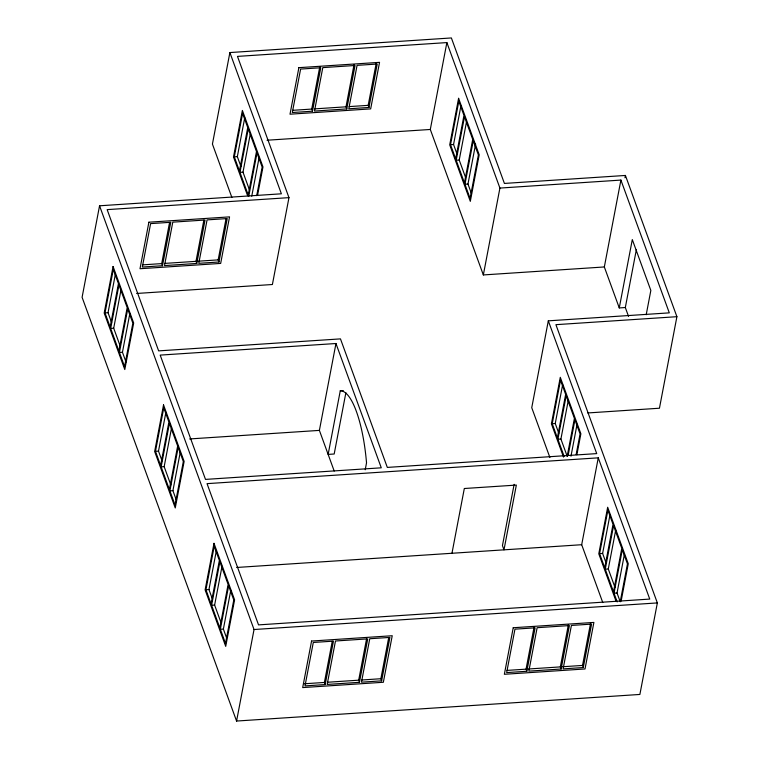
<?xml version="1.0" encoding="UTF-8"?>
<svg xmlns="http://www.w3.org/2000/svg" width="759" height="759" viewBox="0 0 759 759"><rect width="100%" height="100%" fill="white"/><g stroke="black" fill="none" stroke-linecap="round" stroke-linejoin="round"><path stroke-width="1.14" d="M676.905 316.693L625.416 175.452L504.412 183.431L451.377 37.95L229.882 52.561L281.38 193.801L99.552 205.793L82.095 297.319L236.571 721.05L639.884 694.447L657.351 602.921L555.911 324.672L676.905 316.693L659.448 408.219L587.789 412.953M105.008 312.907L113.29 269.464L118.442 283.591L110.159 327.025L105.008 312.907L108.034 312.708L111.601 322.48M108.034 312.708L115.444 273.838M110.672 328.438L118.954 285.004L127.199 307.604L118.907 351.037L110.672 328.438L113.698 328.239L120.368 346.54M113.698 328.239L121.108 289.378M119.429 352.451L127.711 309.017L132.863 323.135L124.571 366.578L119.429 352.451L122.446 352.252L126.013 362.034M122.446 352.252L129.865 313.391M162.483 265.726L170.775 222.283L150.605 223.611L142.322 267.054L162.483 265.726L161.714 263.601L169.561 222.453M229.882 52.561L212.425 144.087L231.884 197.473M155.472 451.32L163.754 407.887L168.906 422.013L160.623 465.447L155.472 451.32L158.498 451.121L162.056 460.903M158.498 451.121L165.908 412.26M196.771 263.458L205.053 220.025L172.786 222.15L164.504 265.593L196.771 263.458L195.993 261.343L203.848 220.195M161.136 466.861L169.418 423.418L177.663 446.017L169.371 489.46L161.136 466.861L164.162 466.662L170.832 484.954M164.162 466.662L171.572 427.791M169.883 490.874L178.175 447.43L183.327 461.557L175.035 504.991L169.883 490.874L172.91 490.675L176.477 500.447M234.303 156.847L242.595 113.404L247.738 127.531L239.455 170.974L234.303 156.847L237.33 156.648L240.897 166.42M172.91 490.675L180.329 451.804M237.33 156.648L244.749 117.778M218.953 261.997L227.235 218.564L207.074 219.892L198.782 263.326L218.953 261.997L218.175 259.882L226.03 218.725M239.967 172.378L248.259 128.945L256.495 151.544L248.212 194.978L239.967 172.378L242.994 172.179L249.275 189.399M242.994 172.179L250.195 134.457M248.724 196.391L257.007 152.957L262.159 167.084L256.703 195.661M251.751 196.192L259.161 157.331M257.643 194.864L262.975 166.942L242.377 110.444L233.497 156.98L247.633 195.756M205.936 589.743L214.218 546.3L219.37 560.427L211.078 603.86L205.936 589.743L208.953 589.544L212.122 598.234M208.953 589.544L216.372 550.673M628.537 316.37L625.321 307.528L619.268 307.926L604.335 266.959L483.341 274.938L499.915 188.071L446.871 42.589L237.482 56.394L288.97 197.644L272.396 284.511L136.62 293.467M211.6 605.274L219.882 561.84L228.117 584.439L219.835 627.873L211.6 605.274L214.617 605.075L221.286 623.376M214.617 605.075L222.036 566.214M312.49 111.194L320.772 67.75L300.611 69.078L292.319 112.522L312.49 111.194L311.712 109.068L319.786 66.773M220.347 629.287L228.639 585.853L233.781 599.971L225.499 643.414L220.347 629.287L223.374 629.088L226.543 637.778M223.374 629.088L230.793 590.227M346.768 108.926L355.051 65.492L322.793 67.617L314.501 111.061L346.768 108.926L346 106.81L354.064 64.515M236.571 721.05L254.037 629.524L99.552 205.793M368.95 107.465L377.232 64.031L357.072 65.359L348.789 108.793L368.95 107.465L368.181 105.349L376.246 63.054M334.197 471.026L319.387 430.391L335.962 343.514L160.187 355.108L205.499 479.403L381.274 467.81L335.962 343.514M343.296 390.6L340.269 390.8L328.144 454.404L334.188 454.005L345.886 392.716M325.175 684.571L333.457 641.137L313.296 642.465L305.004 685.899L325.175 684.571L324.397 682.455L332.252 641.298M365.212 469.774L366.531 462.838A78.86 21.717 86.2 0 0 340.269 390.8M483.341 274.938L430.306 129.466L446.871 42.589M450.533 144.713L458.815 101.279L463.967 115.406L455.685 158.84L450.533 144.713L453.559 144.514L457.117 154.295M453.559 144.514L460.969 105.653M456.197 160.253L464.48 116.82L472.724 139.409L464.432 182.853L456.197 160.253L459.223 160.054L465.495 177.274M359.453 682.313L367.736 638.869L335.478 641.004L327.186 684.438L359.453 682.313L358.684 680.187L366.531 639.04M459.223 160.054L466.415 122.332M464.944 184.266L473.236 140.823L478.388 154.95L470.096 198.384L464.944 184.266L467.971 184.067L471.538 193.839M467.971 184.067L475.608 144.058M381.635 680.842L389.917 637.408L369.756 638.736L361.474 682.18L381.635 680.842L380.866 678.726L388.712 637.579M451.966 553.273L464.318 488.511L516.348 485.077L503.995 549.839L502.449 545.607L514.137 484.308M499.915 188.071L620.909 180.082L669.305 312.86L548.311 320.839L531.746 407.706L549.895 457.497M552.22 423.712L560.503 380.268L565.654 394.395L557.372 437.839L552.22 423.712L555.246 423.513L558.814 433.285M555.246 423.513L562.656 384.642M564.165 456.463L557.884 439.243L566.176 395.809L574.411 418.408L567.21 456.131M567.191 456.263L560.91 439.044L568.32 400.183M526.831 671.269L535.114 627.835L514.953 629.164L506.661 672.597L526.831 671.269L526.053 669.153L534.127 626.858M568.168 455.258L574.924 419.822L580.075 433.949L576.147 454.518M604.335 266.959L620.909 180.082M570.977 456.197L577.077 424.196M624.97 177.767L625.416 175.452M576.887 454.745L580.882 433.806L560.284 377.308L551.413 423.845L563.529 457.079M619.268 307.926L632.304 239.588L650.842 290.441L646.203 314.757M625.321 307.528L636.365 249.616M602.769 602.551L581.688 544.715L598.263 457.838L207.046 483.644L258.534 624.885L649.751 599.079L598.263 457.838M561.11 669.011L569.402 625.568L537.135 627.702L528.843 671.136L561.11 669.011L560.341 666.895L568.406 624.6M599.591 553.653L607.883 510.219L613.025 524.336L604.743 567.779L599.591 553.653L602.618 553.453L606.185 563.235M602.618 553.453L610.037 514.593M583.291 667.55L591.584 624.107L571.413 625.435L563.131 668.878L583.291 667.55L582.523 665.425L590.587 623.13M605.255 569.193L613.547 525.75L621.782 548.349L613.5 591.792L605.255 569.193L608.282 568.994L614.951 587.286M608.282 568.994L615.701 530.124M617.181 601.896L614.012 593.206L622.295 549.763L627.446 563.89L620.255 601.612M620.207 601.697L617.039 593.007L624.448 554.136M621.156 600.986L628.262 563.747L607.665 507.249L598.785 553.795L616.147 601.432M292.67 110.33L311.712 109.068M314.881 108.86L346 106.81M349.131 106.602L368.181 105.349M267.045 140.225L430.306 129.466M288.97 197.644L107.152 209.626L158.64 350.876L340.468 338.884L387.318 467.411L596.716 453.607L548.311 320.839M142.664 264.863L161.714 263.601M164.883 263.392L195.993 261.343M198.014 261.21L218.175 259.882M189.627 438.949L319.387 430.391M557.884 439.243L560.91 439.044M236.618 567.476L581.688 544.715M614.012 593.206L617.039 593.007M254.037 629.524L657.351 602.921M304.236 683.783L324.397 682.455M327.565 682.246L358.684 680.187M361.815 679.988L380.866 678.726M507.012 670.406L526.053 669.153M528.074 669.021L560.341 666.895M562.353 666.763L582.523 665.425M113.072 266.504L104.192 313.04L124.789 369.538L133.669 323.002L113.072 266.504M148.887 222.197L140.007 268.733L220.67 263.42L229.55 216.875L148.887 222.197M163.536 404.917L154.656 451.463L175.253 507.961L184.133 461.415L163.536 404.917M298.885 67.665L290.004 114.201L370.667 108.888L379.547 62.342L298.885 67.665M214 543.34L205.12 589.876L225.717 646.374L234.597 599.838L214 543.34M311.569 641.042L302.689 687.588L383.352 682.265L392.232 635.729L311.569 641.042M458.597 98.319L449.717 144.855L470.314 201.353L479.195 154.808L458.597 98.319M513.226 627.74L504.356 674.286L585.018 668.964L593.889 622.427L513.226 627.74"/></g></svg>
